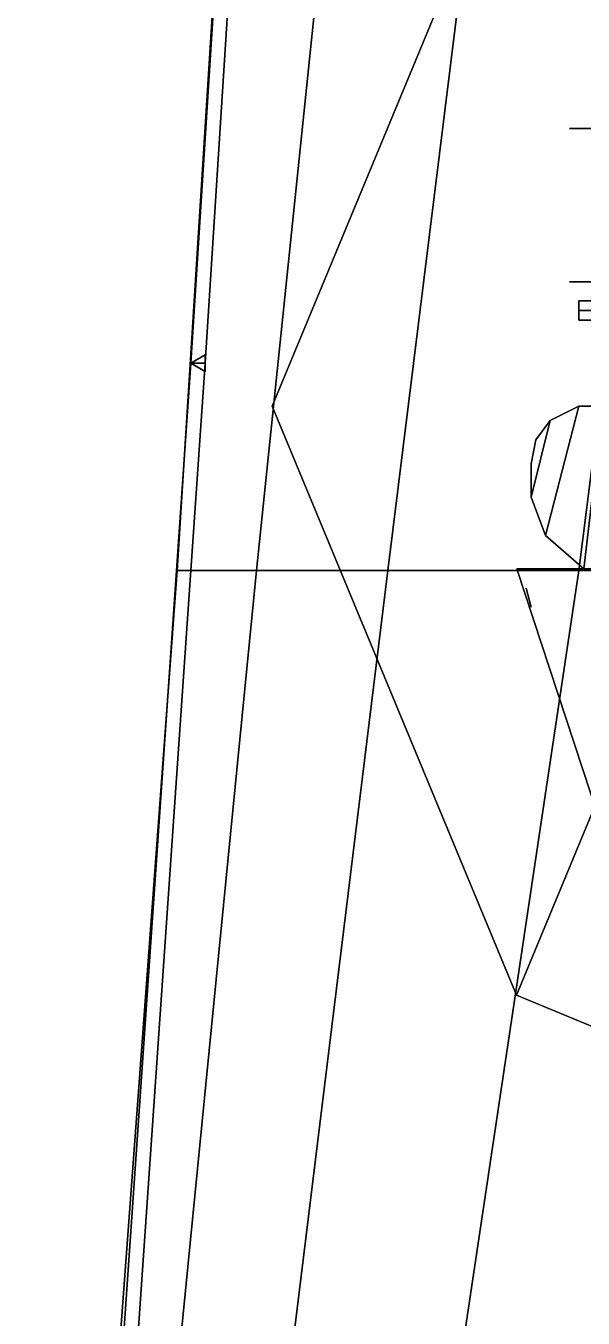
# Model space of a CAD drawing. Header units: millimetres. Extents: x -6 to 6, y -93 to 86.
# Drawn here: x -5.714 to -4.551, y 24.015 to 26.715 of the extents above; entities that cross this region are included whole.
import ezdxf

# ---------------------------------------------------------------- set-up
doc = ezdxf.new("R2010")
doc.units = ezdxf.units.MM
for name, color, linetype in [('railings', 6, 'Continuous'), ('sleeve', 5, 'Continuous'), ('turret', 2, 'Continuous')]:
    doc.layers.add(name, color=color, linetype=linetype)

msp = doc.modelspace()

# ---------------------------------------------------------------- linework, layer by layer
for points in [[(-5.1242, 29.9242, 4.846), (-4.7826, 29.9242, 4.0023), (-5.2329, 25.5766, 3.4692), (-5.3986, 25.5766, 4.6493)], [(5.1242, 29.9242, 4.846), (-5.1242, 29.9242, 4.846), (-5.3986, 25.5766, 4.6493), (5.3986, 25.5766, 4.6493)], [(-4.7826, 29.9242, 4.0023), (-4.4203, 29.9242, 2.8791), (-4.9586, 25.5766, 1.963), (-5.2329, 25.5766, 3.4692)], [(-4.4203, 29.9242, 2.8791), (-4.0114, 29.9242, 1.2849), (-4.5601, 25.5766, 0.3998), (-4.9586, 25.5766, 1.963)], [(-4.0114, 29.9242, 1.2849), (-3.7112, 29.9242, -0.066), (-4.1977, 25.5766, -0.7078), (-4.5601, 25.5766, 0.3998)], [(-4.6904, 24.6896, 6.71), (-3.46, 27.66, 6.86), (-4.6904, 27.1504, 6.84), (-5.2, 25.92, 6.77)], [(-3.46, 24.18, 6.7), (-4.6904, 27.1504, 6.84), (-3.46, 27.66, 6.86), (-2.2296, 24.6896, 6.71)], [(-3.46, 24.18, 6.7), (-2.2296, 27.1504, 6.84), (-3.46, 27.66, 6.86), (-4.6904, 24.6896, 6.71)], [(-4.6904, 27.1504, 6.84), (-5.2, 25.92, 6.77), (-5.2, 25.92, 7.78), (-4.6904, 27.1504, 7.78)], [(-5.2, 25.92, 6.77), (-4.6904, 27.1504, 6.84), (-4.6904, 27.1504, 7.78), (-5.2, 25.92, 7.78)], [(-4.6904, 24.6896, 6.71), (-5.2, 25.92, 6.77), (-4.6904, 27.1504, 6.84), (-3.46, 24.18, 6.7)], [(-5.34, 26.0273, 4.66), (-5.37, 26.01, 4.66), (-5.37, 26.01, 5.66), (-5.34, 26.0273, 5.66)], [(-5.34, 25.9927, 4.66), (-5.34, 26.0273, 4.66), (-5.34, 26.0273, 5.66), (-5.34, 25.9927, 5.66)], [(-5.37, 26.01, 4.66), (-5.34, 25.9927, 4.66), (-5.34, 25.9927, 5.66), (-5.37, 26.01, 5.66)], [(-5.2, 25.92, 6.77), (-4.6904, 24.6896, 6.71), (-4.6904, 24.6896, 7.78), (-5.2, 25.92, 7.78)], [(-4.6904, 24.6896, 6.71), (-5.2, 25.92, 6.77), (-5.2, 25.92, 7.78), (-4.6904, 24.6896, 7.78)], [(-5.3986, 25.5766, 4.6493), (-5.2329, 25.5766, 3.4692), (-5.6522, 21.319, 3.4692), (-5.7143, 21.319, 4.3646)], [(5.3986, 25.5766, 4.6493), (-5.3986, 25.5766, 4.6493), (-5.7143, 21.319, 4.3646), (5.7143, 21.319, 4.3646)], [(-5.2329, 25.5766, 3.4692), (-4.9586, 25.5766, 1.963), (-5.4814, 21.319, 1.963), (-5.6522, 21.319, 3.4692)], [(-4.9586, 25.5766, 1.963), (-4.5601, 25.5766, 0.3998), (-5.1967, 21.319, 0.3998), (-5.4814, 21.319, 1.963)], [(-4.5601, 25.5766, 0.3998), (-4.1977, 25.5766, -0.7078), (-4.8861, 21.319, -0.7078), (-5.1967, 21.319, 0.3998)], [(-4.1977, 25.5766, -0.7078), (-3.8768, 25.5766, -1.4325), (-4.5963, 21.319, -1.4325), (-4.8861, 21.319, -0.7078)], [(-3.8768, 25.5766, -1.4325), (-3.4783, 25.5766, -2.1105), (-4.177, 21.319, -2.1105), (-4.5963, 21.319, -1.4325)], [(-4.6904, 24.6896, 6.71), (-3.46, 24.18, 6.7), (-3.46, 24.18, 7.78), (-4.6904, 24.6896, 7.78)], [(-3.46, 24.18, 6.7), (-4.6904, 24.6896, 6.71), (-4.6904, 24.6896, 7.78), (-3.46, 24.18, 7.78)]]:
    msp.add_3dface(points)
at = {"layer": 'railings'}
for points in [[(-5.34, 26.01, 5.66), (-5.15, 28.99, 5.8), (-5.18, 28.99, 5.8), (-5.37, 26.01, 5.66)], [(-5.37, 26.01, 5.66), (-5.18, 28.99, 5.8), (-5.15, 28.99, 5.8), (-5.34, 26.01, 5.66)], [(-5.55, 23.4, 5.5), (-5.37, 26.01, 5.66), (-5.34, 26.01, 5.66), (-5.52, 23.4, 5.5)], [(-5.52, 23.4, 5.5), (-5.34, 26.01, 5.66), (-5.37, 26.01, 5.66), (-5.55, 23.4, 5.5)]]:
    msp.add_3dface(points, dxfattribs=at)
at = {"layer": 'sleeve'}
for points in [[(-4.58, 26.5, 8.52), (-4.54, 26.5, 8.56), (-4.52, 26.5, 8.55), (-4.56, 26.5, 8.51)], [(-4.56, 26.5, 8.51), (-4.52, 26.5, 8.55), (-4.54, 26.5, 8.56), (-4.58, 26.5, 8.52)], [(-4.56, 26.18, 8.51), (-4.52, 26.18, 8.55), (-4.54, 26.18, 8.56), (-4.58, 26.18, 8.52)], [(-4.58, 26.18, 8.52), (-4.54, 26.18, 8.56), (-4.52, 26.18, 8.55), (-4.56, 26.18, 8.51)]]:
    msp.add_3dface(points, dxfattribs=at)
at = {"layer": 'turret'}
for points in [[(-4.46, 26.12, 7.99), (-4.46, 26.14, 7.97), (-4.56, 26.14, 7.97), (-4.56, 26.12, 7.99)], [(-4.46, 26.14, 7.97), (-4.46, 26.12, 7.95), (-4.56, 26.12, 7.95), (-4.56, 26.14, 7.97)], [(-4.56, 26.14, 7.97), (-4.56, 26.12, 7.95), (-4.56, 26.1, 7.97), (-4.56, 26.12, 7.99)], [(-4.46, 26.1, 7.97), (-4.46, 26.12, 7.99), (-4.56, 26.12, 7.99), (-4.56, 26.1, 7.97)], [(-4.46, 26.12, 7.95), (-4.46, 26.1, 7.97), (-4.56, 26.1, 7.97), (-4.56, 26.12, 7.95)], [(-4.66, 25.73, 7.77), (-4.62, 25.89, 7.77), (-4.56, 25.92, 7.77), (-4.63, 25.65, 7.77)], [(-4.63, 25.65, 7.77), (-4.56, 25.92, 7.77), (-4.62, 25.89, 7.77), (-4.66, 25.73, 7.77)], [(-4.63, 25.65, 7.77), (-4.56, 25.92, 7.77), (-4.51, 25.92, 7.77), (-4.55, 25.58, 7.77)], [(-4.55, 25.58, 7.77), (-4.51, 25.92, 7.77), (-4.56, 25.92, 7.77), (-4.63, 25.65, 7.77)], [(-4.66, 25.73, 7.77), (-4.62, 25.89, 7.77), (-4.65, 25.85, 7.77), (-4.66, 25.8, 7.77)], [(-4.66, 25.8, 7.77), (-4.65, 25.85, 7.77), (-4.62, 25.89, 7.77), (-4.66, 25.73, 7.77)], [(-4.45, 24.85, 7.38), (-4.69, 25.58, 7.38), (-4.69, 25.58, 7.51), (-4.45, 24.85, 7.51)], [(-4.45, 24.85, 7.51), (-4.69, 25.58, 7.51), (-4.69, 25.58, 7.38), (-4.45, 24.85, 7.38)], [(-4.45, 24.85, 7.38), (-4.69, 25.58, 7.38), (-3.78, 25.58, 7.38), (-3.81, 24.5, 7.38)], [(-3.81, 24.5, 7.38), (-3.78, 25.58, 7.38), (-4.69, 25.58, 7.38), (-4.45, 24.85, 7.38)], [(-4.45, 24.85, 8.39), (-4.69, 25.58, 8.39), (-4.69, 25.58, 8.43), (-4.45, 24.85, 8.43)], [(-4.45, 24.85, 8.43), (-4.69, 25.58, 8.43), (-4.69, 25.58, 8.39), (-4.45, 24.85, 8.39)], [(-4.66, 25.5, 7.38), (-4.67, 25.54, 7.38), (-4.67, 25.54, 8.39), (-4.66, 25.5, 8.39)], [(-4.66, 25.5, 8.39), (-4.67, 25.54, 8.39), (-4.67, 25.54, 7.38), (-4.66, 25.5, 7.38)]]:
    msp.add_3dface(points, dxfattribs=at)

doc.saveas('drawing.dxf')
